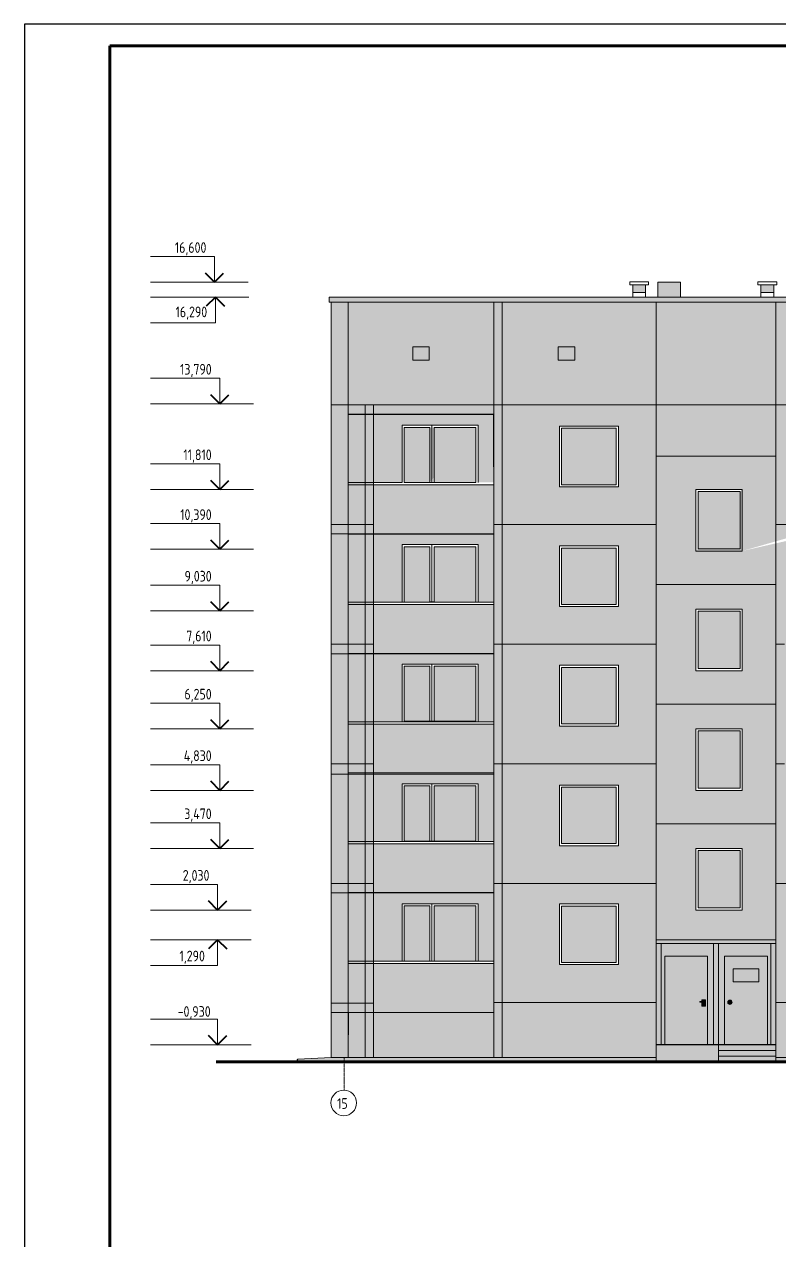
# Model space of a CAD drawing. Header units: millimetres. Extents: x 83035 to 329678, y -103769 to 22061.
# Drawn here: x 161957 to 179621, y -6397 to 22061 of the extents above; entities that cross this region are included whole.
import ezdxf

# ---------------------------------------------------------------- set-up
doc = ezdxf.new("R2010")
doc.units = ezdxf.units.MM
doc.header["$LTSCALE"] = 10
doc.linetypes.add('CENTER', pattern=[50.8, 31.75, -6.35, 6.35, -6.35])
for name, color, linetype, lineweight in [('Осевой', 4, 'CENTER', 30), ('Основной', 5, 'Continuous', 60), ('Отмывка', 5, 'Continuous', 20), ('Размерный', 3, 'Continuous', 30), ('Разрез', 5, 'Continuous', 40), ('Символьный', 3, 'Continuous', 30), ('Текст разрез', 244, 'Continuous', 20), ('Фасад', 5, 'Continuous', 20)]:
    doc.layers.add(name, color=color, linetype=linetype, lineweight=lineweight)
doc.styles.add('2.5', font='', dxfattribs={"height": 250})
doc.styles.add('big 3.5', font='', dxfattribs={"height": 125})
doc.styles.get('2.5').set_extended_font_data('GOST type A')
doc.styles.get('big 3.5').set_extended_font_data('GOST type A')

# ---------------------------------------------------------------- blocks, each defined once
blk = doc.blocks.new('133')
at = {"layer": 'Фасад', "color": 0, "ltscale": 500}
for p, q in [((-187185, -3979), (-184385, -3979)), ((-185725, -3979), (-185725, -4384)), ((-185725, -4114), (-184385, -4114)), ((-185725, -4249), (-184385, -4249))]:
    blk.add_line(p, q, dxfattribs=at)

msp = doc.modelspace()

# ---------------------------------------------------------------- hatches: boundary and pattern name
at = {"layer": 'Основной', "ltscale": 500, "true_color": 0xf6cf31}
h = msp.add_hatch(color=40, dxfattribs=at)
h.set_gradient(color1=(250, 201, 5), color2=(251, 217, 80), one_color=1, tint=0.65, name='INVCURVED')
h.paths.add_polyline_path([(171039.342, 14514.733), (171427.643, 14514.733), (171427.643, 14201.864), (171039.342, 14201.864)], flags=16)
h.paths.add_polyline_path([(169133.493, 15558.298), (172933.493, 15557.996), (172933.493, -2108.702), (169133.493, -2108.702)])
h.paths.add_polyline_path([(170788.968, 12680.201), (172568.968, 12680.201), (172568.968, 11341.396), (172933.493, 11341.396), (172933.493, 10135.201), (169534.817, 10135.201), (169534.817, 11341.396), (170788.968, 11341.396)], flags=16)
h.paths.add_polyline_path([(170788.968, 9886.903), (172568.968, 9886.903), (172568.968, 8548.098), (172933.493, 8548.098), (172933.493, 7341.903), (169534.817, 7341.903), (169534.817, 8548.098), (170788.968, 8548.098)], flags=16)
h.paths.add_polyline_path([(170788.968, 5754.744), (170788.968, 7093.549), (172568.968, 7093.549), (172568.968, 5754.744), (172933.493, 5754.744), (172933.493, 4548.549), (169534.817, 4548.549), (169534.817, 5754.744)], flags=16)
h.paths.add_polyline_path([(170788.968, 4291.343), (172568.968, 4291.343), (172568.968, 2952.539), (172933.493, 2952.539), (172933.493, 1746.343), (169534.817, 1746.343), (169534.817, 2952.539), (170788.968, 2952.539)], flags=16)
h.paths.add_polyline_path([(170788.968, 1483.298), (172568.968, 1483.298), (172568.968, 144.494), (172933.493, 144.494), (172933.493, -1061.702), (169534.817, -1061.702), (169534.817, 144.494), (170788.968, 144.494)], flags=16)
h = msp.add_hatch(color=40, dxfattribs=at)
h.set_gradient(color1=(250, 201, 5), color2=(251, 217, 80), one_color=1, tint=0.65, name='INVCURVED')
h.paths.add_polyline_path([(181039.342, 14514.733), (181427.643, 14514.733), (181427.643, 14201.864), (181039.342, 14201.864)], flags=16)
h.paths.add_polyline_path([(184839.342, 14514.733), (185227.643, 14514.733), (185227.643, 14201.864), (184839.342, 14201.864)], flags=16)
h.paths.add_polyline_path([(183967.552, 12656.513), (185347.552, 12656.513), (185347.552, 11236.513), (183967.552, 11236.513)], flags=0)
h.paths.add_polyline_path([(180418.348, 12667.214), (181798.348, 12667.214), (181798.348, 11247.214), (180418.348, 11247.214)], flags=16)
h.paths.add_polyline_path([(183967.552, 9875.114), (185347.552, 9875.114), (185347.552, 8455.114), (183967.552, 8455.114)], flags=16)
h.paths.add_polyline_path([(180418.348, 9882.391), (181798.348, 9882.391), (181798.348, 8462.391), (180418.348, 8462.391)], flags=16)
h.paths.add_polyline_path([(180418.348, 7068.797), (181798.348, 7068.797), (181798.348, 5648.797), (180418.348, 5648.797)], flags=16)
h.paths.add_polyline_path([(183967.552, 7052.025), (185347.552, 7052.025), (185347.552, 5632.025), (183967.552, 5632.025)], flags=16)
h.paths.add_polyline_path([(177663.493, 8378.298), (178743.493, 8378.298), (178743.493, 6938.298), (177663.493, 6938.298)], flags=16)
h.paths.add_polyline_path([(177663.493, 11178.298), (178743.493, 11178.298), (178743.493, 9738.298), (177663.493, 9738.298)], flags=0)
h.paths.add_polyline_path([(177663.493, 5578.298), (178743.493, 5578.298), (178743.493, 4138.298), (177663.493, 4138.298)], flags=16)
h.paths.add_polyline_path([(180418.348, 4262.066), (181798.348, 4262.066), (181798.348, 2842.066), (180418.348, 2842.066)], flags=16)
h.paths.add_polyline_path([(183967.552, 4294.215), (185347.552, 4294.215), (185347.552, 2874.215), (183967.552, 2874.215)], flags=16)
h.paths.add_polyline_path([(177663.493, 2778.298), (178743.493, 2778.298), (178743.493, 1338.298), (177663.493, 1338.298)], flags=16)
h.paths.add_polyline_path([(180418.348, 1483.298), (181798.348, 1483.298), (181798.348, 63.298), (180418.348, 63.298)], flags=16)
h.paths.add_polyline_path([(183967.552, 1485.298), (185347.552, 1485.298), (185347.552, 65.298), (183967.552, 65.298)], flags=16)
h.paths.add_polyline_path([(176733.493, 15558.298), (186542.468, 15558.298), (186542.468, -2108.702), (179533.493, -2108.702), (179533.493, 640.298), (176733.493, 640.298)])
edge = h.paths.add_edge_path(flags=16)
edge.add_line((185347.552, 12656.513), (185347.552, 11236.513))
edge.add_line((185347.552, 12656.513), (183967.552, 12656.513))
edge.add_line((183967.552, 11236.513), (183967.552, 12656.513))
edge.add_line((178743.493, 9738.298), (178743.493, 11178.298))
edge.add_line((177663.493, 9738.298), (178743.493, 9738.298))
at = {"layer": 'Основной', "ltscale": 500}
h = msp.add_hatch(color=0, dxfattribs=at)
h.set_gradient(color1=(105, 56, 33), color2=(116, 62, 37), one_color=1, tint=0.3)
h.paths.add_polyline_path([(169534.817, 13155.933), (172933.493, 13155.933), (172933.493, 12937.756), (169534.817, 12937.756)])
h = msp.add_hatch(color=0, dxfattribs=at)
h.set_gradient(color1=(105, 56, 33), color2=(116, 62, 37), one_color=1, tint=0.3)
h.paths.add_polyline_path([(169530.552, 11289.234), (172929.228, 11289.234), (172929.228, 10139.232), (169530.552, 10139.232)])
h = msp.add_hatch(color=0, dxfattribs=at)
h.set_gradient(color1=(105, 56, 33), color2=(116, 62, 37), one_color=1, tint=0.3)
h.paths.add_polyline_path([(169530.552, 8484.873), (172929.228, 8484.873), (172929.228, 7334.872), (169530.552, 7334.872)])
h = msp.add_hatch(color=0, dxfattribs=at)
h.set_gradient(color1=(105, 56, 33), color2=(116, 62, 37), one_color=1, tint=0.3)
h.paths.add_polyline_path([(169530.552, 8460.32), (172929.228, 8460.32), (172929.228, 7310.318), (169530.552, 7310.318)])
h = msp.add_hatch(color=0, dxfattribs=at)
h.set_gradient(color1=(105, 56, 33), color2=(116, 62, 37), one_color=1, tint=0.3)
h.paths.add_polyline_path([(169530.552, 5688.118), (172929.228, 5688.118), (172929.228, 4538.116), (169530.552, 4538.116)])
h = msp.add_hatch(color=0, dxfattribs=at)
h.set_gradient(color1=(105, 56, 33), color2=(116, 62, 37), one_color=1, tint=0.3)
h.paths.add_polyline_path([(169530.552, 2884.237), (172929.228, 2884.237), (172929.228, 1734.236), (169530.552, 1734.236)])
h = msp.add_hatch(color=0, dxfattribs=at)
h.set_gradient(color1=(105, 56, 33), color2=(116, 62, 37), one_color=1, tint=0.3)
h.paths.add_polyline_path([(169530.552, 93.336), (172929.228, 93.336), (172929.228, -1056.666), (169530.552, -1056.666)])
at = {"layer": 'Фасад', "ltscale": 500}
h = msp.add_hatch(color=0, dxfattribs=at)
h.set_gradient(color1=(130, 129, 125), color2=(173, 172, 169), rotation=180, one_color=1, tint=0.67)
h.paths.add_polyline_path([(176483.493, 15968.298), (176483.493, 15788.298), (176183.493, 15788.298), (176183.493, 15968.298)])
h.paths.add_polyline_path([(177298.493, 16028.298), (176768.493, 16028.298), (176768.493, 15675.321), (177298.493, 15675.321)])
h.paths.add_polyline_path([(179183.493, 15788.298), (179183.493, 15968.298), (179483.493, 15968.298), (179483.493, 15788.298)])
h.paths.add_polyline_path([(179783.493, 15788.298), (179783.493, 15968.298), (180083.493, 15968.298), (180083.493, 15788.298)])
h = msp.add_hatch(color=0, dxfattribs=at)
h.set_gradient(color1=(130, 129, 125), color2=(173, 172, 169), rotation=180, one_color=1, tint=0.67)
h.paths.add_polyline_path([(210589.061, 15674.72), (169083.493, 15675.321), (169083.493, 15558.298), (210589.061, 15557.697)])
at = {"layer": 'Фасад', "ltscale": 500, "true_color": 0xf6cf31}
h = msp.add_hatch(color=40, dxfattribs=at)
h.set_gradient(color1=(250, 201, 5), color2=(251, 217, 80), one_color=1, tint=0.65, name='INVCURVED')
h.paths.add_polyline_path([(174439.342, 14514.733), (174827.643, 14514.733), (174827.643, 14201.864), (174439.342, 14201.864)], flags=16)
h.paths.add_polyline_path([(172933.493, -2108.702), (176733.493, -2108.702), (176733.493, 15558.298), (172933.493, 15557.996)])
h.paths.add_polyline_path([(174468.894, 61.476), (175848.894, 61.476), (175848.894, 1481.476), (174468.894, 1481.476)], flags=16)
h.paths.add_polyline_path([(174468.894, 2842.654), (175848.894, 2842.654), (175848.894, 4262.654), (174468.894, 4262.654)], flags=16)
h.paths.add_polyline_path([(174468.894, 5643.565), (175848.894, 5643.565), (175848.894, 7063.565), (174468.894, 7063.565)], flags=16)
h.paths.add_polyline_path([(174468.894, 8436.092), (175848.894, 8436.092), (175848.894, 9856.092), (174468.894, 9856.092)], flags=16)
h.paths.add_polyline_path([(174468.894, 11240.179), (175848.894, 11240.179), (175848.894, 12660.179), (174468.894, 12660.179)], flags=16)
at = {"layer": 'Фасад', "ltscale": 500}
h = msp.add_hatch(color=0, dxfattribs=at)
h.set_gradient(color1=(130, 129, 125), color2=(173, 172, 169), rotation=180, one_color=1, tint=0.67)
h.paths.add_polyline_path([(208637.09, 14477.072), (208248.789, 14477.072), (208248.789, 14164.203), (208637.09, 14164.203)])
h.paths.add_polyline_path([(205237.09, 14477.072), (204848.789, 14477.072), (204848.789, 14164.203), (205237.09, 14164.203)])
h.paths.add_polyline_path([(198232.574, 14492.402), (197844.273, 14492.402), (197844.273, 14179.533), (198232.574, 14179.533)])
h.paths.add_polyline_path([(195011.829, 14477.072), (194623.528, 14477.072), (194623.528, 14164.203), (195011.829, 14164.203)])
h.paths.add_polyline_path([(191676.545, 14477.072), (191288.244, 14477.072), (191288.244, 14164.203), (191676.545, 14164.203)])
h.paths.add_polyline_path([(188339.342, 14514.733), (188727.643, 14514.733), (188727.643, 14201.864), (188339.342, 14201.864)])
h.paths.add_polyline_path([(184839.342, 14514.733), (185227.643, 14514.733), (185227.643, 14201.864), (184839.342, 14201.864)])
h.paths.add_polyline_path([(181039.342, 14514.733), (181427.643, 14514.733), (181427.643, 14201.864), (181039.342, 14201.864)])
h.paths.add_polyline_path([(171039.342, 14514.733), (171427.643, 14514.733), (171427.643, 14201.864), (171039.342, 14201.864)])
h = msp.add_hatch(color=0, dxfattribs=at)
h.set_gradient(color1=(130, 129, 125), color2=(173, 172, 169), rotation=180, one_color=1, tint=0.67)
h.paths.add_polyline_path([(174439.342, 14514.733), (174827.643, 14514.733), (174827.643, 14201.864), (174439.342, 14201.864)])
h = msp.add_hatch(color=0, dxfattribs=at)
h.set_gradient(color1=(250, 201, 5), color2=(251, 217, 80), one_color=1, tint=0.65)
h.paths.add_polyline_path([(169146.822, 13156.476), (170126.236, 13155.945), (170126.236, -2108.702), (169133.493, -2108.702)])
h = msp.add_hatch(color=0, dxfattribs=at)
h.set_gradient(color1=(250, 201, 5), color2=(190, 153, 4), rotation=150, centered=1, one_color=1, tint=0.38)
h.paths.add_polyline_path([(173133.493, 13156.476), (173133.493, -2108.757), (174133.392, -2109.016), (174135.806, 12152.642)])
h = msp.add_hatch(color=0, dxfattribs=at)
h.set_gradient(color1=(250, 201, 5), color2=(190, 153, 4), rotation=150, centered=1, one_color=1, tint=0.38)
h.paths.add_polyline_path([(172927.497, 12938.603), (169528.892, 12938.603), (169528.892, 11350.612), (170785.057, 11352.014), (170785.057, 11655.995), (170785.057, 12687.721), (172565.057, 12687.721), (172565.057, 11717.071), (172927.497, 11717.071)])
h = msp.add_hatch(color=0, dxfattribs=at)
h.set_gradient(color1=(4, 202, 251), color2=(79, 218, 252), one_color=1, tint=0.65)
h.paths.add_polyline_path([(171438.968, 2952.539), (170838.968, 2952.539), (170838.968, 4241.343), (171438.968, 4241.343)])
h.paths.add_polyline_path([(171538.968, 4241.343), (171538.968, 2952.539), (172518.968, 2952.539), (172518.968, 4241.343)])
h.paths.add_polyline_path([(172518.968, 5754.744), (171538.968, 5754.744), (171538.968, 7043.549), (172518.968, 7043.549)])
h.paths.add_polyline_path([(171438.968, 5754.744), (170838.968, 5754.744), (170838.968, 7043.549), (171438.968, 7043.549)])
h.paths.add_polyline_path([(172518.968, 8548.098), (171538.968, 8548.098), (171538.968, 9836.903), (172518.968, 9836.903)])
h.paths.add_polyline_path([(171438.968, 8548.098), (170838.968, 8548.098), (170838.968, 9836.903), (171438.968, 9836.903)])
h.paths.add_polyline_path([(180468.348, 12617.214), (181748.348, 12617.214), (181748.348, 11297.214), (180468.348, 11297.214)])
h.paths.add_polyline_path([(185297.552, 11286.513), (184017.552, 11286.513), (184017.552, 12606.513), (185297.552, 12606.513)])
h.paths.add_polyline_path([(184017.552, 9825.114), (185297.552, 9825.114), (185297.552, 8505.114), (184017.552, 8505.114)])
h.paths.add_polyline_path([(181748.348, 8512.391), (180468.348, 8512.391), (180468.348, 9832.391), (181748.348, 9832.391)])
h.paths.add_polyline_path([(180468.348, 7018.797), (181748.348, 7018.797), (181748.348, 5698.797), (180468.348, 5698.797)])
h.paths.add_polyline_path([(185297.552, 5682.025), (184017.552, 5682.025), (184017.552, 7002.025), (185297.552, 7002.025)])
h.paths.add_polyline_path([(184017.552, 4244.215), (185297.552, 4244.215), (185297.552, 2924.215), (184017.552, 2924.215)])
h.paths.add_polyline_path([(181748.348, 2892.066), (180468.348, 2892.066), (180468.348, 4212.066), (181748.348, 4212.066)])
h.paths.add_polyline_path([(180468.348, 1433.298), (181748.348, 1433.298), (181748.348, 113.298), (180468.348, 113.298)])
h.paths.add_polyline_path([(185297.552, 115.298), (184017.552, 115.298), (184017.552, 1435.298), (185297.552, 1435.298)])
edge = h.paths.add_edge_path()
edge.add_line((172518.968, 11341.396), (171538.968, 11344.494))
edge.add_line((171538.968, 12630.201), (171538.968, 11341.396))
edge.add_line((172518.968, 11341.396), (172518.968, 12630.201))
edge.add_line((171438.968, 11344.494), (170838.968, 11341.396))
edge.add_line((171438.968, 12630.201), (171438.968, 11341.396))
edge.add_line((170838.968, 12630.201), (170838.968, 11341.396))
edge.add_line((171438.968, 12630.201), (170838.968, 12630.201))
edge.add_line((171538.968, 12630.201), (172518.968, 12630.201))
h = msp.add_hatch(color=0, dxfattribs=at)
h.set_gradient(color1=(4, 202, 251), color2=(79, 218, 252), one_color=1, tint=0.65)
h.paths.add_polyline_path([(171438.968, 12630.201), (170838.968, 12630.201), (170838.968, 11344.494), (171438.968, 11344.494)])
h = msp.add_hatch(color=0, dxfattribs=at)
h.set_gradient(color1=(4, 202, 251), color2=(2, 117, 146), rotation=180, one_color=1, tint=0.29)
h.paths.add_polyline_path([(170838.968, 12630.201), (171438.968, 12630.201), (171438.968, 11648.475), (170838.968, 11648.475)])
h.paths.add_polyline_path([(171538.968, 11648.475), (171538.968, 12630.201), (172518.968, 12630.201), (172518.968, 11648.475)])
h = msp.add_hatch(color=0, dxfattribs=at)
h.set_gradient(color1=(4, 202, 251), color2=(79, 218, 252), one_color=1, tint=0.65)
h.paths.add_polyline_path([(171538.968, 12630.201), (172518.968, 12630.201), (172518.968, 11344.494), (171538.968, 11344.494)])
h = msp.add_hatch(color=0, dxfattribs=at)
h.set_gradient(color1=(4, 202, 251), color2=(79, 218, 252), one_color=1, tint=0.65)
h.paths.add_polyline_path([(175798.894, 4212.654), (174518.894, 4212.654), (174518.894, 2892.654), (175798.894, 2892.654)])
h.paths.add_polyline_path([(174518.894, 5693.565), (175798.894, 5693.565), (175798.894, 7013.565), (174518.894, 7013.565)])
h.paths.add_polyline_path([(174518.894, 8486.092), (175798.894, 8486.092), (175798.894, 9806.092), (174518.894, 9806.092)])
h.paths.add_polyline_path([(174518.894, 11290.179), (175798.894, 11290.179), (175798.894, 12610.179), (174518.894, 12610.179)])
h = msp.add_hatch(color=0, dxfattribs=at)
h.set_gradient(color1=(4, 202, 251), color2=(79, 218, 252), one_color=1, tint=0.65)
h.paths.add_polyline_path([(177713.493, 9788.298), (178693.493, 9788.298), (178693.493, 11128.298), (177713.493, 11128.298)])
h.paths.add_polyline_path([(178693.493, 8328.298), (177713.493, 8328.298), (177713.493, 6988.298), (178693.493, 6988.298)])
h.paths.add_polyline_path([(178693.493, 5528.298), (177713.493, 5528.298), (177713.493, 4188.298), (178693.493, 4188.298)])
h.paths.add_polyline_path([(178693.493, 2728.298), (177713.493, 2728.298), (177713.493, 1388.298), (178693.493, 1388.298)])
h.paths.add_polyline_path([(175798.894, 1431.476), (174518.894, 1431.476), (174518.894, 111.476), (175798.894, 111.476)])
h = msp.add_hatch(color=0, dxfattribs=at)
h.set_gradient(color1=(250, 201, 5), color2=(190, 153, 4), rotation=150, centered=1, one_color=1, tint=0.38)
h.paths.add_polyline_path([(172927.497, 10141.479), (169528.892, 10141.479), (169528.892, 8553.488), (170785.057, 8554.89), (170785.057, 8858.871), (170785.057, 9890.597), (172565.057, 9890.597), (172565.057, 8919.948), (172927.497, 8919.948)])
h = msp.add_hatch(color=0, dxfattribs=at)
h.set_gradient(color1=(4, 202, 251), color2=(2, 117, 146), rotation=180, one_color=1, tint=0.29)
h.paths.add_polyline_path([(170838.968, 9835.77), (171438.968, 9835.77), (171438.968, 8854.043), (170838.968, 8854.043)])
h.paths.add_polyline_path([(171538.968, 8854.043), (171538.968, 9835.77), (172518.968, 9835.77), (172518.968, 8854.043)])
h = msp.add_hatch(color=0, dxfattribs=at)
h.set_gradient(color1=(250, 201, 5), color2=(190, 153, 4), rotation=150, centered=1, one_color=1, tint=0.38)
h.paths.add_polyline_path([(172927.497, 7332.836), (169528.892, 7332.836), (169528.892, 5744.845), (170785.057, 5746.246), (170785.057, 6050.227), (170785.057, 7081.954), (172565.057, 7081.954), (172565.057, 6111.304), (172927.497, 6111.304)])
h = msp.add_hatch(color=0, dxfattribs=at)
h.set_gradient(color1=(4, 202, 251), color2=(2, 117, 146), rotation=180, one_color=1, tint=0.29)
h.paths.add_polyline_path([(170838.968, 7044.078), (171438.968, 7044.078), (171438.968, 6062.351), (170838.968, 6062.351)])
h.paths.add_polyline_path([(171538.968, 6062.351), (171538.968, 7044.078), (172518.968, 7044.078), (172518.968, 6062.351)])
h = msp.add_hatch(color=0, dxfattribs=at)
h.set_gradient(color1=(250, 201, 5), color2=(190, 153, 4), rotation=150, centered=1, one_color=1, tint=0.38)
h.paths.add_polyline_path([(172927.497, 4534.348), (169528.892, 4534.348), (169528.892, 2946.357), (170785.057, 2947.759), (170785.057, 3251.74), (170785.057, 4283.466), (172565.057, 4283.466), (172565.057, 3312.816), (172927.497, 3312.816)])
h = msp.add_hatch(color=0, dxfattribs=at)
h.set_gradient(color1=(4, 202, 251), color2=(2, 117, 146), rotation=180, one_color=1, tint=0.29)
h.paths.add_polyline_path([(170838.968, 4235.856), (171438.968, 4235.856), (171438.968, 3254.13), (170838.968, 3254.13)])
h.paths.add_polyline_path([(171538.968, 3254.13), (171538.968, 4235.856), (172518.968, 4235.856), (172518.968, 3254.13)])
h = msp.add_hatch(color=0, dxfattribs=at)
h.set_gradient(color1=(250, 201, 5), color2=(190, 153, 4), rotation=150, centered=1, one_color=1, tint=0.38)
h.paths.add_polyline_path([(172927.497, 1737.381), (169528.892, 1737.381), (169528.892, 149.389), (170785.057, 150.791), (170785.057, 454.772), (170785.057, 1486.498), (172565.057, 1486.498), (172565.057, 515.849), (172927.497, 515.849)])
h = msp.add_hatch(color=0, dxfattribs=at)
h.set_gradient(color1=(4, 202, 251), color2=(79, 218, 252), one_color=1, tint=0.65)
h.paths.add_polyline_path([(171538.968, 144.494), (172518.968, 144.494), (172518.968, 1433.298), (171538.968, 1433.298)])
h.paths.add_polyline_path([(170838.968, 144.494), (171438.968, 144.494), (171438.968, 1433.298), (170838.968, 1433.298)])
h = msp.add_hatch(color=0, dxfattribs=at)
h.set_gradient(color1=(4, 202, 251), color2=(2, 117, 146), rotation=180, one_color=1, tint=0.29)
h.paths.add_polyline_path([(170838.968, 1426.65), (171438.968, 1426.65), (171438.968, 444.924), (170838.968, 444.924)])
h.paths.add_polyline_path([(171538.968, 444.924), (171538.968, 1426.65), (172518.968, 1426.65), (172518.968, 444.924)])
h = msp.add_hatch(color=0, dxfattribs=at)
h.set_gradient(color1=(252, 117, 110), color2=(245, 17, 5), rotation=150, centered=1, one_color=1, tint=0.49)
h.paths.add_polyline_path([(176733.604, 640.298), (179533.493, 640.298), (179533.493, -1811.702), (179333.493, -1811.702), (179333.493, 258.298), (178333.493, 258.298), (178333.493, -1811.702), (177933.493, -1811.702), (177933.493, 258.298), (176933.493, 258.298), (176933.493, -1811.702), (176733.493, -1811.702)])
h = msp.add_hatch(color=0, dxfattribs=at)
h.set_gradient(color1=(250, 201, 5), color2=(190, 153, 4), rotation=150, centered=1, one_color=1, tint=0.38)
h.paths.add_polyline_path([(179533.493, 640.298), (180499.487, -336.151), (180499.487, -2108.702), (179533.493, -2108.702)])
h = msp.add_hatch(color=0, dxfattribs=at)
h.set_gradient(color1=(160, 11, 3), color2=(190, 13, 4), rotation=150, centered=1, one_color=1, tint=0.38)
h.paths.add_polyline_path([(177933.493, 258.298), (177933.493, -1811.702), (176933.493, -1811.702), (176933.493, 258.298)])
edge = h.paths.add_edge_path()
edge.add_line((176933.493, 258.298), (177933.493, 258.298))
h = msp.add_hatch(color=0, dxfattribs=at)
h.set_gradient(color1=(160, 11, 3), color2=(190, 13, 4), rotation=150, centered=1, one_color=1, tint=0.38)
h.paths.add_polyline_path([(179328.528, 258.298), (179328.528, -1811.702), (178328.528, -1811.702), (178328.528, 258.298)])
edge = h.paths.add_edge_path()
edge.add_line((178328.528, 258.298), (179328.528, 258.298))
at = {"layer": 'Фасад'}
h = msp.add_hatch(color=0, dxfattribs=at)
h.set_gradient(color1=(181, 186, 181), color2=(181, 186, 181), one_color=1, tint=0.72)
h.paths.add_polyline_path([(177845.493, -877.032), (177845.493, -888.4), (177841.493, -888.4), (177841.493, -877.032, -4.159956629)], flags=16)
h.paths.add_polyline_path([(177883.493, -761.702), (177803.493, -761.702), (177803.493, -800.316), (177860.69, -800.316, -0.414213562), (177865.69, -805.316), (177865.69, -815.086, -0.414213562), (177860.69, -820.086), (177803.493, -820.086), (177803.493, -911.702), (177883.493, -911.702)])
h = msp.add_hatch(color=0, dxfattribs=at)
h.set_gradient(color1=(181, 186, 181), color2=(181, 186, 181), one_color=1, tint=0.72)
h.paths.add_polyline_path([(178508.325, -820.086, 1), (178408.325, -820.086, 1)])
at = {"layer": 'Фасад', "ltscale": 500}
h = msp.add_hatch(color=0, dxfattribs=at)
h.set_gradient(color1=(250, 201, 5), color2=(190, 153, 4), rotation=150, centered=1, one_color=1, tint=0.38)
h.paths.add_polyline_path([(169533.493, -2108.702), (169534.817, -1061.702), (172934.817, -1061.702), (172934.817, -2108.702)])
h = msp.add_hatch(color=0, dxfattribs=at)
h.set_gradient(color1=(178, 177, 169), color2=(103, 101, 91), rotation=150, centered=1, one_color=1, tint=0.38)
h.paths.add_polyline_path([(176732.166, -1807.34), (179532.166, -1814.276), (179532.166, -2181.616), (176732.166, -2181.616)])
h = msp.add_hatch(color=0, dxfattribs=at)
h.set_gradient(color1=(130, 129, 125), color2=(99, 98, 95), rotation=150, centered=1, one_color=1, tint=0.38)
edge = h.paths.add_edge_path()
edge.add_arc((168353.493, -2174.561), 20, 93.3622622, 180)
edge.add_line((168333.493, -2174.561), (168333.493, -2216.702))
edge.add_line((168333.493, -2216.702), (176733.493, -2216.702))
edge.add_line((176733.493, -2216.702), (176733.493, -2108.702))
edge.add_line((176733.493, -2108.702), (169133.493, -2108.702))
edge.add_line((169133.493, -2108.702), (168352.32, -2154.596))
h = msp.add_hatch(color=0, dxfattribs=at)
h.set_gradient(color1=(130, 129, 125), color2=(99, 98, 95), rotation=150, centered=1, one_color=1, tint=0.38)
h.paths.add_polyline_path([(179533.493, -2108.702), (179533.493, -2216.702), (200142.939, -2216.702), (200142.939, -2108.702)])

# ---------------------------------------------------------------- linework, layer by layer
at = {"color": 0, "linetype": 'Continuous', "lineweight": 25, "ltscale": 100}
for p, q in [((242217.907, 22060.55), (161957.025, 22060.55)), ((161957.025, 22060.55), (161957.025, -34450.591))]:
    msp.add_line(p, q, dxfattribs=at)
at = {"color": 0, "linetype": 'Continuous', "lineweight": 60, "ltscale": 100}
for p, q in [((241717.907, 21560.55), (163957.025, 21560.55)), ((163957.025, 21560.55), (163957.025, -33950.591))]:
    msp.add_line(p, q, dxfattribs=at)
at = {"layer": 'Осевой', "color": 0, "lineweight": 20, "ltscale": 0.05}
msp.add_line((169433.493, -2882.593), (169433.493, -2129.702), dxfattribs=at)
at = {"layer": 'Основной', "color": 0}
msp.add_line((166442.94, -2216.702), (186833.493, -2216.702), dxfattribs=at)
at = {"layer": 'Отмывка', "color": 0, "ltscale": 500}
msp.add_line((169083.493, 15675.321), (169083.493, 15558.298), dxfattribs=at)
at = {"layer": 'Отмывка', "color": 0}
msp.add_line((176733.493, 558.298), (179533.493, 558.298), dxfattribs=at)
at = {"layer": 'Размерный', "color": 0, "lineweight": 20, "ltscale": 0.5}
msp.add_circle((169427.047, -3174.517), 300, dxfattribs=at)
at = {"layer": 'Символьный', "color": 0, "lineweight": 20}
for p, q in [((166406.08, 16627.52), (164906.08, 16627.52)), ((166406.08, 16027.52), (166406.08, 16627.52)), ((167190.203, 16027.52), (164906.08, 16027.52)), ((167208.747, 15675.321), (164906.08, 15675.321)), ((166424.624, 15675.321), (166424.624, 15075.321)), ((166424.624, 15075.321), (164906.08, 15075.321)), ((166529.46, 13779.321), (164906.08, 13779.321)), ((166529.46, 13179.321), (166529.46, 13779.321)), ((167313.584, 13179.321), (164906.08, 13179.321)), ((166529.46, 11778.838), (164906.08, 11778.838)), ((166529.46, 11178.838), (166529.46, 11778.838)), ((167313.584, 11178.838), (164906.08, 11178.838)), ((166529.46, 10378.298), (164906.08, 10378.298)), ((166529.46, 9778.298), (166529.46, 10378.298)), ((167313.584, 9778.298), (164906.08, 9778.298)), ((166529.46, 8938.298), (164906.08, 8938.298)), ((166529.46, 8338.298), (166529.46, 8938.298)), ((167313.584, 8338.298), (164906.08, 8338.298)), ((166529.46, 7538.298), (164906.08, 7538.298)), ((166529.46, 6938.298), (166529.46, 7538.298)), ((167313.584, 6938.298), (164906.08, 6938.298)), ((166529.46, 6178.298), (164906.08, 6178.298)), ((166529.46, 5578.298), (166529.46, 6178.298)), ((167313.584, 5578.298), (164906.08, 5578.298)), ((166529.46, 4738.298), (164906.08, 4738.298)), ((166529.46, 4138.298), (166529.46, 4738.298)), ((167313.584, 4138.298), (164906.08, 4138.298)), ((166529.46, 3378.838), (164906.08, 3378.838)), ((166529.46, 2778.838), (166529.46, 3378.838)), ((167313.584, 2778.838), (164906.08, 2778.838)), ((166477.477, 1938.298), (164906.08, 1938.298)), ((166477.477, 1338.298), (166477.477, 1938.298)), ((167261.6, 1338.298), (164906.08, 1338.298)), ((167261.6, 640.298), (164906.08, 640.298)), ((166477.477, 640.298), (166477.477, 40.298)), ((166477.477, 40.298), (164906.08, 40.298)), ((166477.477, -1211.702), (164906.08, -1211.702)), ((166477.477, -1811.702), (166477.477, -1211.702)), ((167261.6, -1811.702), (164906.08, -1811.702))]:
    msp.add_line(p, q, dxfattribs=at)
at = {"layer": 'Символьный', "color": 0, "lineweight": 40}
for p, q in [((166406.08, 16027.52), (166193.948, 16239.652)), ((166406.08, 16027.52), (166618.212, 16239.652)), ((166424.624, 15675.321), (166212.492, 15463.189)), ((166424.624, 15675.321), (166636.756, 15463.189)), ((166529.46, 13179.321), (166317.328, 13391.454)), ((166529.46, 13179.321), (166741.592, 13391.454)), ((166529.46, 11178.838), (166317.328, 11390.97)), ((166529.46, 11178.838), (166741.592, 11390.97)), ((166529.46, 9778.298), (166317.328, 9990.43)), ((166529.46, 9778.298), (166741.592, 9990.43)), ((166529.46, 8338.298), (166317.328, 8550.43)), ((166529.46, 8338.298), (166741.592, 8550.43)), ((166529.46, 6938.298), (166317.328, 7150.43)), ((166529.46, 6938.298), (166741.592, 7150.43)), ((166529.46, 5578.298), (166317.328, 5790.43)), ((166529.46, 5578.298), (166741.592, 5790.43)), ((166529.46, 4138.298), (166317.328, 4350.43)), ((166529.46, 4138.298), (166741.592, 4350.43)), ((166529.46, 2778.838), (166317.328, 2990.97)), ((166529.46, 2778.838), (166741.592, 2990.97)), ((166477.477, 1338.298), (166265.345, 1550.43)), ((166477.477, 1338.298), (166689.609, 1550.43)), ((166477.477, 640.298), (166265.345, 428.166)), ((166477.477, 640.298), (166689.609, 428.166)), ((166477.477, -1811.702), (166265.345, -1599.57)), ((166477.477, -1811.702), (166689.609, -1599.57))]:
    msp.add_line(p, q, dxfattribs=at)
at = {"layer": 'Фасад', "color": 0}
for p, q in [((176113.493, 15968.298), (176113.493, 16038.298)), ((176113.493, 16038.298), (176553.493, 16038.298)), ((176113.493, 15968.298), (176553.493, 15968.298)), ((176183.493, 15675.321), (176183.493, 15968.298)), ((176483.493, 15675.321), (176483.493, 15968.298)), ((176553.493, 15968.298), (176553.493, 16038.298)), ((177298.493, 16028.298), (176768.493, 16028.298)), ((176768.493, 16028.298), (176768.493, 15675.321)), ((177298.493, 15675.321), (177298.493, 16028.298)), ((179113.493, 15968.298), (179113.493, 16038.298)), ((179113.493, 16038.298), (179553.493, 16038.298)), ((179113.493, 15968.298), (179553.493, 15968.298)), ((179183.493, 15675.321), (179183.493, 15968.298)), ((179483.493, 15675.321), (179483.493, 15968.298)), ((179553.493, 15968.298), (179553.493, 16038.298)), ((169083.493, 15675.321), (186833.493, 15675.321)), ((176183.493, 15788.298), (176483.493, 15788.298)), ((179183.493, 15788.298), (179483.493, 15788.298)), ((169083.493, 15558.298), (186833.493, 15558.298)), ((169133.493, 15558.298), (169133.493, 13158.298)), ((169133.493, 15558.298), (186833.493, 15558.298)), ((169133.493, 15558.298), (186833.493, 15558.298)), ((172933.493, -2108.702), (172933.493, 15557.996)), ((173133.493, 11344.494), (173133.493, 15556.881)), ((179533.493, 13158.298), (179533.493, 15558.298)), ((169133.493, -2107.309), (169133.493, 13158.298)), ((169146.822, 13156.476), (210541.496, 13156.476)), ((176533.493, 13158.298), (176733.493, 13158.298)), ((176733.493, 10358.298), (176733.493, 13158.298)), ((179533.493, 11344.494), (179533.493, 13158.298)), ((169534.817, 12938.298), (172934.817, 12938.298)), ((170788.968, 11341.396), (170788.968, 12680.201)), ((170788.968, 12680.201), (172568.968, 12680.201)), ((171438.968, 12630.201), (170838.968, 12630.201)), ((170838.968, 12630.201), (170838.968, 11344.494)), ((171438.968, 12630.201), (171438.968, 11344.494)), ((171488.968, 11446.396), (171488.968, 12680.201)), ((171488.968, 11341.396), (171488.968, 12680.201)), ((171538.968, 12630.201), (172518.968, 12630.201)), ((171538.968, 12630.201), (171538.968, 11344.494)), ((172518.968, 11344.494), (172518.968, 12630.201)), ((172568.968, 11341.396), (172568.968, 12680.201)), ((174468.894, 12660.179), (174468.894, 11240.179)), ((174468.894, 12660.179), (175848.894, 12660.179)), ((174518.894, 11290.179), (174518.894, 12610.179)), ((175798.894, 12610.179), (174518.894, 12610.179)), ((175798.894, 12610.179), (175798.894, 11290.179)), ((175848.894, 11240.179), (175848.894, 12660.179)), ((176733.493, 11958.298), (177933.493, 11958.298)), ((177933.493, 11958.298), (179533.493, 11958.298)), ((169534.817, 11288.3), (172934.817, 11288.3)), ((173133.493, 10138.298), (173133.493, 11344.494)), ((174468.894, 11240.179), (175848.894, 11240.179)), ((174518.894, 11290.179), (175798.894, 11290.179)), ((177663.493, 9738.298), (177663.493, 11178.298)), ((177663.493, 11178.298), (178743.493, 11178.298)), ((177713.493, 9788.298), (177713.493, 11128.298)), ((178693.493, 11128.298), (177713.493, 11128.298)), ((178693.493, 11128.298), (178693.493, 9788.298)), ((178743.493, 9738.298), (178743.493, 11178.298)), ((179533.493, 10138.298), (179533.493, 11344.494)), ((172928.916, 10356.476), (176628.916, 10356.476)), ((172933.493, 7558.298), (172933.493, 10358.298)), ((173133.493, 8544.494), (173133.493, 10358.298)), ((176533.493, 10358.298), (176733.493, 10358.298)), ((176733.493, 7558.298), (176733.493, 10358.298)), ((179533.493, 8544.494), (179533.493, 10358.298)), ((183388.139, 10358.298), (179533.493, 10358.298)), ((169138.67, 10141.352), (172934.817, 10141.352)), ((169534.817, 10135.201), (172934.817, 10135.201)), ((170788.968, 8548.098), (170788.968, 9886.903)), ((170788.968, 9886.903), (172568.968, 9886.903)), ((171438.968, 9836.903), (170838.968, 9836.903)), ((170838.968, 9836.903), (170838.968, 8548.098)), ((171438.968, 9836.903), (171438.968, 8548.098)), ((171488.968, 8653.098), (171488.968, 9886.903)), ((171488.968, 8548.098), (171488.968, 9886.903)), ((171538.968, 9836.903), (172518.968, 9836.903)), ((171538.968, 9836.903), (171538.968, 8548.098)), ((172518.968, 8548.098), (172518.968, 9836.903)), ((172568.968, 8548.098), (172568.968, 9886.903)), ((174468.894, 9856.092), (174468.894, 8436.092)), ((174468.894, 9856.092), (175848.894, 9856.092)), ((174518.894, 8486.092), (174518.894, 9806.092)), ((175798.894, 9806.092), (174518.894, 9806.092)), ((175798.894, 9806.092), (175798.894, 8486.092)), ((175848.894, 8436.092), (175848.894, 9856.092)), ((177663.493, 9738.298), (178743.493, 9738.298)), ((177713.493, 9788.298), (178693.493, 9788.298)), ((176733.493, 8958.298), (179533.493, 8958.298)), ((172934.817, 8544.494), (169534.817, 8544.494)), ((173133.493, 7338.298), (173133.493, 8544.494)), ((179533.493, 7338.298), (179533.493, 8544.494)), ((169534.817, 8488.3), (172934.817, 8488.3)), ((174468.894, 8436.092), (175848.894, 8436.092)), ((174518.894, 8486.092), (175798.894, 8486.092)), ((177663.493, 6938.298), (177663.493, 8378.298)), ((177663.493, 8378.298), (178743.493, 8378.298)), ((178693.493, 8328.298), (177713.493, 8328.298)), ((177713.493, 6988.298), (177713.493, 8328.298)), ((177713.493, 8328.298), (177713.493, 8328.298)), ((178693.493, 8328.298), (178693.493, 6988.298)), ((178743.493, 6938.298), (178743.493, 8378.298)), ((172928.916, 7556.476), (176628.916, 7556.476)), ((172933.493, 4758.298), (172933.493, 7558.298)), ((172933.493, 7558.298), (173133.493, 7558.298)), ((173133.493, 5744.494), (173133.493, 7558.298)), ((176533.493, 7558.298), (176733.493, 7558.298)), ((176733.493, 4758.298), (176733.493, 7558.298)), ((179533.493, 5744.494), (179533.493, 7558.298)), ((179533.493, 7558.298), (179733.493, 7558.298)), ((169137.965, 7332.373), (172934.817, 7332.373)), ((169534.817, 7341.903), (172934.817, 7341.903)), ((170788.968, 5754.744), (170788.968, 7093.549)), ((170788.968, 7093.549), (172568.968, 7093.549)), ((171438.968, 7043.549), (170838.968, 7043.549)), ((170838.968, 7043.549), (170838.968, 5754.744)), ((171438.968, 7043.549), (171438.968, 5754.744)), ((171488.968, 5859.744), (171488.968, 7093.549)), ((171488.968, 5754.744), (171488.968, 7093.549)), ((171538.968, 7043.549), (172518.968, 7043.549)), ((171538.968, 7043.549), (171538.968, 5754.744)), ((172518.968, 5754.744), (172518.968, 7043.549)), ((172568.968, 5754.744), (172568.968, 7093.549)), ((174468.894, 7063.565), (174468.894, 5643.565)), ((174468.894, 7063.565), (175848.894, 7063.565)), ((174518.894, 5693.565), (174518.894, 7013.565)), ((175798.894, 7013.565), (174518.894, 7013.565)), ((175798.894, 7013.565), (175798.894, 5693.565)), ((175848.894, 5643.565), (175848.894, 7063.565)), ((177663.493, 6938.298), (178743.493, 6938.298)), ((177713.493, 6988.298), (178693.493, 6988.298)), ((176733.493, 6158.298), (179533.493, 6158.298)), ((172934.817, 5744.494), (169534.817, 5744.494)), ((173133.493, 4538.298), (173133.493, 5744.494)), ((174518.894, 5693.565), (175798.894, 5693.565)), ((179533.493, 4538.298), (179533.493, 5744.494)), ((169534.817, 5688.3), (172934.817, 5688.3)), ((174468.894, 5643.565), (175848.894, 5643.565)), ((177663.493, 4138.298), (177663.493, 5578.298)), ((177663.493, 5578.298), (178743.493, 5578.298)), ((177713.493, 4188.298), (177713.493, 5528.298)), ((178693.493, 5528.298), (177713.493, 5528.298)), ((178693.493, 5528.298), (178693.493, 4188.298)), ((178743.493, 4138.298), (178743.493, 5578.298)), ((172928.916, 4756.476), (176733.493, 4756.476)), ((172933.493, 1958.298), (172933.493, 4758.298)), ((172933.493, 4758.298), (173133.493, 4758.298)), ((173133.493, 2944.494), (173133.493, 4758.298)), ((176533.493, 4758.298), (176733.493, 4758.298)), ((176733.493, 1958.298), (176733.493, 4758.298)), ((179533.493, 2944.494), (179533.493, 4758.298)), ((179533.493, 4758.298), (179733.493, 4758.298)), ((169137.965, 4518.298), (172934.817, 4518.298)), ((169534.817, 4548.549), (172934.817, 4548.549)), ((170788.968, 2952.539), (170788.968, 4291.343)), ((170788.968, 4291.343), (172568.968, 4291.343)), ((171488.968, 3057.539), (171488.968, 4291.343)), ((171488.968, 2952.539), (171488.968, 4291.343)), ((172568.968, 2952.539), (172568.968, 4291.343)), ((171438.968, 4241.343), (170838.968, 4241.343)), ((170838.968, 4241.343), (170838.968, 2952.539)), ((171438.968, 4241.343), (171438.968, 2952.539)), ((171538.968, 4241.343), (172518.968, 4241.343)), ((171538.968, 4241.343), (171538.968, 2952.539)), ((172518.968, 2952.539), (172518.968, 4241.343)), ((174468.894, 4262.654), (174468.894, 2842.654)), ((174468.894, 4262.654), (175848.894, 4262.654)), ((174518.894, 2892.654), (174518.894, 4212.654)), ((175798.894, 4212.654), (174518.894, 4212.654)), ((175798.894, 4212.654), (175798.894, 2892.654)), ((175848.894, 2842.654), (175848.894, 4262.654)), ((177663.493, 4138.298), (178743.493, 4138.298)), ((177713.493, 4188.298), (178693.493, 4188.298)), ((176733.493, 3358.298), (179533.493, 3358.298)), ((172934.817, 2944.494), (169534.817, 2944.494)), ((169534.817, 2888.3), (172934.817, 2888.3)), ((173133.493, 1738.298), (173133.493, 2944.494)), ((174518.894, 2892.654), (175798.894, 2892.654)), ((179533.493, 1738.298), (179533.493, 2944.494)), ((174468.894, 2842.654), (175848.894, 2842.654)), ((177663.493, 1338.298), (177663.493, 2778.298)), ((177663.493, 2778.298), (178693.493, 2778.298)), ((177713.493, 1388.298), (177713.493, 2728.298)), ((178693.493, 2728.298), (177713.493, 2728.298)), ((178693.493, 2778.298), (178743.493, 2778.298)), ((178693.493, 2728.298), (178693.493, 1388.298)), ((178743.493, 1338.298), (178743.493, 2778.298)), ((169133.493, -821.702), (169133.493, 1978.298)), ((169137.919, 1738.298), (172934.817, 1738.298)), ((169534.817, 1746.343), (172934.817, 1746.343)), ((173133.493, -2105.951), (173133.493, 1828.298)), ((176533.493, 1958.298), (176733.493, 1958.298)), ((179533.493, 1958.298), (179533.493, -2216.702)), ((170788.968, 144.494), (170788.968, 1483.298)), ((170788.968, 1483.298), (172568.968, 1483.298)), ((171438.968, 1433.298), (170838.968, 1433.298)), ((170838.968, 1433.298), (170838.968, 144.494)), ((171438.968, 1433.298), (171438.968, 144.494)), ((171488.968, 249.494), (171488.968, 1483.298)), ((171488.968, 144.494), (171488.968, 1483.298)), ((171538.968, 1433.298), (172518.968, 1433.298)), ((171538.968, 1433.298), (171538.968, 144.494)), ((172518.968, 144.494), (172518.968, 1433.298)), ((172568.968, 144.494), (172568.968, 1483.298)), ((174468.894, 1481.476), (174468.894, 61.476)), ((174468.894, 1481.476), (175848.894, 1481.476)), ((174518.894, 111.476), (174518.894, 1431.476)), ((175798.894, 1431.476), (174518.894, 1431.476)), ((175798.894, 1431.476), (175798.894, 111.476)), ((175848.894, 61.476), (175848.894, 1481.476)), ((177663.493, 1338.298), (178743.493, 1338.298)), ((177713.493, 1388.298), (178693.493, 1388.298)), ((176733.493, 640.298), (179533.493, 640.298)), ((176733.493, 558.298), (179533.493, 558.298)), ((176853.493, -1811.702), (176853.493, 558.298)), ((178073.493, -1811.702), (178073.493, 558.298)), ((178193.493, -1811.702), (178193.493, 558.298)), ((179413.493, -1811.702), (179413.493, 558.298)), ((169534.817, 144.494), (172934.817, 144.494)), ((169534.817, 88.3), (172934.817, 88.3)), ((174468.894, 61.476), (175848.894, 61.476)), ((174518.894, 111.476), (175798.894, 111.476)), ((176933.493, -1811.702), (176933.493, 258.298)), ((176933.493, 258.298), (177933.493, 258.298)), ((177933.493, -1811.702), (177933.493, 258.298)), ((178333.493, -1811.702), (178333.493, 258.298)), ((178333.493, 258.298), (179333.493, 258.298)), ((179333.493, -1811.702), (179333.493, 258.298)), ((169133.493, -2108.702), (169133.493, -821.702)), ((172934.817, -823.524), (176733.727, -823.524)), ((177761.512, -820.086), (177860.69, -820.086)), ((177860.69, -800.316), (177762.276, -800.316)), ((177865.69, -815.086), (177865.69, -805.316)), ((186758.009, -821.702), (179522.945, -821.702)), ((169133.979, -1061.702), (172934.817, -1061.702)), ((177841.493, -877.032), (177841.493, -888.4)), ((177841.493, -888.4), (177845.493, -888.4)), ((177845.493, -877.032), (177845.493, -888.4)), ((176733.493, -1811.702), (179533.493, -1811.702)), ((178193.493, -1811.702), (178193.493, -2129.702)), ((168333.493, -2216.702), (168333.493, -2174.561)), ((168352.32, -2154.596), (169133.493, -2108.702)), ((169133.493, -2108.702), (172933.493, -2108.702)), ((172933.493, -2108.702), (176733.493, -2108.702))]:
    msp.add_line(p, q, dxfattribs=at)
at = {"layer": 'Фасад', "color": 0, "ltscale": 500}
for p, q in [((176183.493, 15968.298), (176483.493, 15968.298)), ((176183.493, 15788.298), (176183.493, 15968.298)), ((176483.493, 15968.298), (176483.493, 15788.298)), ((177298.493, 16028.298), (176768.493, 16028.298)), ((176768.493, 16028.298), (176768.493, 15675.321)), ((177298.493, 15675.321), (177298.493, 16028.298)), ((179183.493, 15968.298), (179483.493, 15968.298)), ((179183.493, 15788.298), (179183.493, 15968.298)), ((179483.493, 15968.298), (179483.493, 15788.298)), ((210589.061, 15674.72), (169083.493, 15675.321)), ((169083.493, 15675.321), (169083.493, 15558.298)), ((176483.493, 15788.298), (176183.493, 15788.298)), ((176768.493, 15675.321), (177298.493, 15675.321)), ((179483.493, 15788.298), (179183.493, 15788.298)), ((169083.493, 15558.298), (210589.061, 15557.697)), ((169533.493, 15558.298), (169533.493, -2021.702)), ((169533.493, -2108.702), (169533.493, 15558.298)), ((176733.493, 15558.298), (172933.493, 15557.996)), ((173133.493, 13156.476), (173133.493, 15556.881)), ((173133.493, 15556.881), (173133.493, -2108.757)), ((176733.493, -2108.702), (176733.493, 15558.298)), ((176733.493, 15558.298), (186542.468, 15558.298)), ((176733.604, 640.298), (176733.493, 15558.298)), ((169146.822, 13156.476), (170126.236, 13155.945)), ((169533.493, 13158.298), (171936.257, 13158.298)), ((169534.817, 13156.476), (172933.493, 13156.476)), ((169926.236, -2108.702), (169926.236, 13158.629)), ((170126.236, -2108.702), (170126.236, 13155.945)), ((170126.236, 13155.945), (170126.236, -2108.702)), ((172933.493, 13156.476), (176733.493, 13156.476)), ((172933.493, 13156.476), (172934.817, -2108.702)), ((173133.493, 13156.476), (173133.493, -2108.757)), ((176733.493, -1811.702), (176733.493, 13158.298)), ((179533.493, 13158.298), (179533.493, 640.298)), ((172931.409, 12931.083), (169532.804, 12931.083)), ((169532.804, 12931.083), (169532.804, 11343.092)), ((172931.409, 11709.551), (172931.409, 12931.083)), ((170788.968, 11648.475), (170788.968, 12680.201)), ((170788.968, 12680.201), (172568.968, 12680.201)), ((170838.968, 11648.475), (170838.968, 12630.201)), ((170838.968, 12630.201), (171438.968, 12630.201)), ((171438.968, 12630.201), (171438.968, 11648.475)), ((171538.968, 11648.475), (171538.968, 12630.201)), ((171538.968, 12630.201), (172518.968, 12630.201)), ((172518.968, 12630.201), (172518.968, 11648.475)), ((172568.968, 12680.201), (172568.968, 11709.551)), ((169532.804, 11343.092), (170788.968, 11344.494)), ((170838.968, 11344.494), (171438.968, 11344.494)), ((171538.968, 11344.494), (171438.968, 11344.494)), ((171538.968, 11344.494), (172518.968, 11344.494)), ((169144.377, 10356.476), (170126.236, 10356.476)), ((174328.916, 10356.476), (172928.916, 10356.476)), ((176628.916, 10356.476), (172933.493, 10358.298)), ((171538.968, 8548.098), (171438.968, 8548.098)), ((169144.377, 7556.476), (170126.236, 7556.476)), ((176628.916, 7556.476), (172928.916, 7556.476)), ((176733.563, 6158.298), (179533.493, 6158.298)), ((171438.968, 5754.744), (170838.968, 5754.744)), ((171538.968, 5754.744), (171438.968, 5754.744)), ((172518.968, 5754.744), (171538.968, 5754.744)), ((169144.377, 4756.476), (170126.236, 4756.476)), ((176628.916, 4756.476), (172928.916, 4756.476)), ((176733.493, 3358.298), (179533.493, 3358.298)), ((171438.968, 2952.539), (170838.968, 2952.539)), ((171538.968, 2952.539), (171438.968, 2952.539)), ((172518.968, 2952.539), (171538.968, 2952.539)), ((169144.377, 1956.476), (170126.236, 1956.476)), ((172933.493, 1958.298), (172933.493, 1958.298)), ((176733.493, 1958.298), (172934.817, 1956.476)), ((172934.817, 1956.476), (172934.817, -823.524)), ((173133.493, 1956.574), (173133.493, -823.524)), ((176733.727, -823.524), (176733.493, 1958.298)), ((186750.994, 1958.298), (179537.13, 1958.298)), ((176733.493, -1811.702), (176733.604, 640.298)), ((179533.493, 640.298), (176733.604, 640.298)), ((176733.604, 640.298), (179533.493, 640.298)), ((179533.493, -2108.702), (179533.493, 640.298)), ((179533.493, 640.298), (179533.493, -1811.702)), ((179533.493, -2108.702), (179533.493, 640.298)), ((170838.968, 144.494), (171438.968, 144.494)), ((171438.968, 144.494), (171538.968, 144.494)), ((171538.968, 144.494), (172518.968, 144.494)), ((176933.493, -1811.702), (176933.493, 258.298)), ((176933.493, 258.298), (177933.493, 258.298)), ((177933.493, 258.298), (176933.493, 258.298)), ((176933.493, 258.298), (176933.493, -1811.702)), ((177933.493, 258.298), (177933.493, -1811.702)), ((177933.493, -1811.702), (177933.493, 258.298)), ((179333.493, 258.298), (178333.493, 258.298)), ((178333.493, 258.298), (178333.493, -1811.702)), ((179333.493, -1811.702), (179333.493, 258.298)), ((169144.377, -843.524), (170126.236, -843.524)), ((169533.493, -2108.702), (169534.817, -1061.702)), ((169534.817, -1061.702), (172934.817, -1061.702)), ((169534.817, -1061.702), (172933.493, -1061.702)), ((169534.817, -1061.702), (172934.817, -1061.702)), ((172933.493, -1061.702), (172933.493, -1061.702)), ((172934.817, -1061.702), (172934.817, -2108.702)), ((176933.493, -1811.702), (176733.493, -1811.702)), ((176933.493, -1811.702), (176733.493, -1811.702)), ((177933.493, -1811.702), (176933.493, -1811.702)), ((178333.493, -1811.702), (177933.493, -1811.702)), ((178193.493, -1811.702), (178193.493, -2129.702)), ((179533.493, -1811.702), (179333.493, -1811.702)), ((168333.493, -2174.561), (168352.32, -2154.596)), ((168333.493, -2216.702), (168333.493, -2174.561)), ((176733.493, -2216.702), (168333.493, -2216.702)), ((168352.32, -2154.596), (169133.493, -2108.702)), ((169133.493, -2108.702), (176733.493, -2108.702)), ((170126.236, -2108.702), (169133.493, -2108.702)), ((172934.817, -2108.702), (169533.493, -2108.702)), ((172934.817, -2108.702), (169534.817, -2108.702)), ((172934.817, -2108.702), (169534.817, -2108.702)), ((172933.493, -2108.702), (176733.493, -2108.702)), ((172934.817, -2108.702), (176733.493, -2108.702)), ((173133.493, -2108.757), (174133.392, -2109.016)), ((173133.493, -2108.757), (174133.392, -2109.016)), ((176733.493, -2108.702), (176733.493, -2216.702)), ((176733.493, -2108.702), (176733.493, -2216.702)), ((179533.493, -2108.702), (210546.061, -2108.702)), ((179733.493, -2108.702), (179533.493, -2108.702)), ((180499.487, -2108.702), (179533.493, -2108.702)), ((200142.939, -2108.702), (179533.493, -2108.702)), ((179533.493, -2108.702), (179533.493, -2216.702)), ((179533.493, -2216.702), (200142.939, -2216.702))]:
    msp.add_line(p, q, dxfattribs=at)
for points in [[(171039.342, 14514.733), (171427.643, 14514.733), (171427.643, 14201.864), (171039.342, 14201.864)], [(174439.342, 14514.733), (174827.643, 14514.733), (174827.643, 14201.864), (174439.342, 14201.864)], [(177663.493, 11178.298), (178743.493, 11178.298), (178743.493, 9738.298), (177663.493, 9738.298)], [(177663.493, 8378.298), (178743.493, 8378.298), (178743.493, 6938.298), (177663.493, 6938.298)], [(177663.493, 5578.298), (178743.493, 5578.298), (178743.493, 4138.298), (177663.493, 4138.298)], [(177663.493, 2778.298), (178743.493, 2778.298), (178743.493, 1338.298), (177663.493, 1338.298)]]:
    msp.add_lwpolyline(points, close=True, dxfattribs=at)
at = {"layer": 'Фасад', "color": 0}
msp.add_lwpolyline([(178533.493, -40.548), (179133.493, -40.548), (179133.493, -340.548), (178533.493, -340.548)], close=True, dxfattribs=at)
msp.add_lwpolyline([(177803.493, -820.086), (177803.493, -911.702), (177883.493, -911.702), (177883.493, -761.702), (177803.493, -761.702), (177803.493, -800.316)], dxfattribs=at)
msp.add_circle((178458.325, -820.086), 50, dxfattribs=at)
for centre, radius, start, end in [((177761.894, -810.474), 9.619, 179.057506, 272.2758776), ((177762.276, -810.316), 10, 90, 180), ((177860.69, -805.316), 5, 0, 90), ((177860.69, -815.086), 5, 270, 360), ((177843.493, -873.112), 4.4, 297.0334077, 242.9665923), ((168353.493, -2174.561), 20, 93.3622622, 180)]:
    msp.add_arc(centre, radius, start, end, dxfattribs=at)

# ---------------------------------------------------------------- block references
at = {"layer": 'Разрез', "color": 0}
msp.add_blockref('133', (363918.448, 2167.483), dxfattribs=at)

# ---------------------------------------------------------------- texts
at = {"layer": 'Символьный', "color": 0, "lineweight": 20, "ltscale": 0.5, "insert": (169395.64, -3187.966), "char_height": 250, "width": 223.28661, "attachment_point": 5, "style": '2.5'}
msp.add_mtext('15', dxfattribs=at)
at = {"layer": 'Текст разрез', "color": 0, "lineweight": 20, "ltscale": 0.5, "char_height": 250, "style": 'big 3.5'}
for s, insert, width, attachment_point in [('16,600', (166214.338, 16963.062), 669.79155, 3), ('16,290', (166232.882, 15148.782), 669.79155, 9), ('13,790', (166337.718, 14114.864), 669.79155, 3), ('11,810', (166337.718, 12114.38), 669.79155, 3), ('10,390', (166337.718, 10713.84), 669.79155, 3), ('9,030', (166337.718, 9273.84), 669.79155, 3), ('7,610', (166337.718, 7873.84), 669.79155, 3), ('6,250', (166337.718, 6513.84), 669.79155, 3), ('4,830', (166337.718, 5073.84), 669.79155, 3), ('3,470', (166337.718, 3714.38), 669.79155, 3), ('2,030', (166285.735, 2273.84), 669.79155, 3), ('1,290', (166178.786, 78.683), 669.79155, 9), ('-0,930', (166314.507, -910.519), 698.82873, 3)]:
    msp.add_mtext(s, dxfattribs=dict(at, insert=insert, width=width, attachment_point=attachment_point))

doc.saveas('drawing.dxf')
